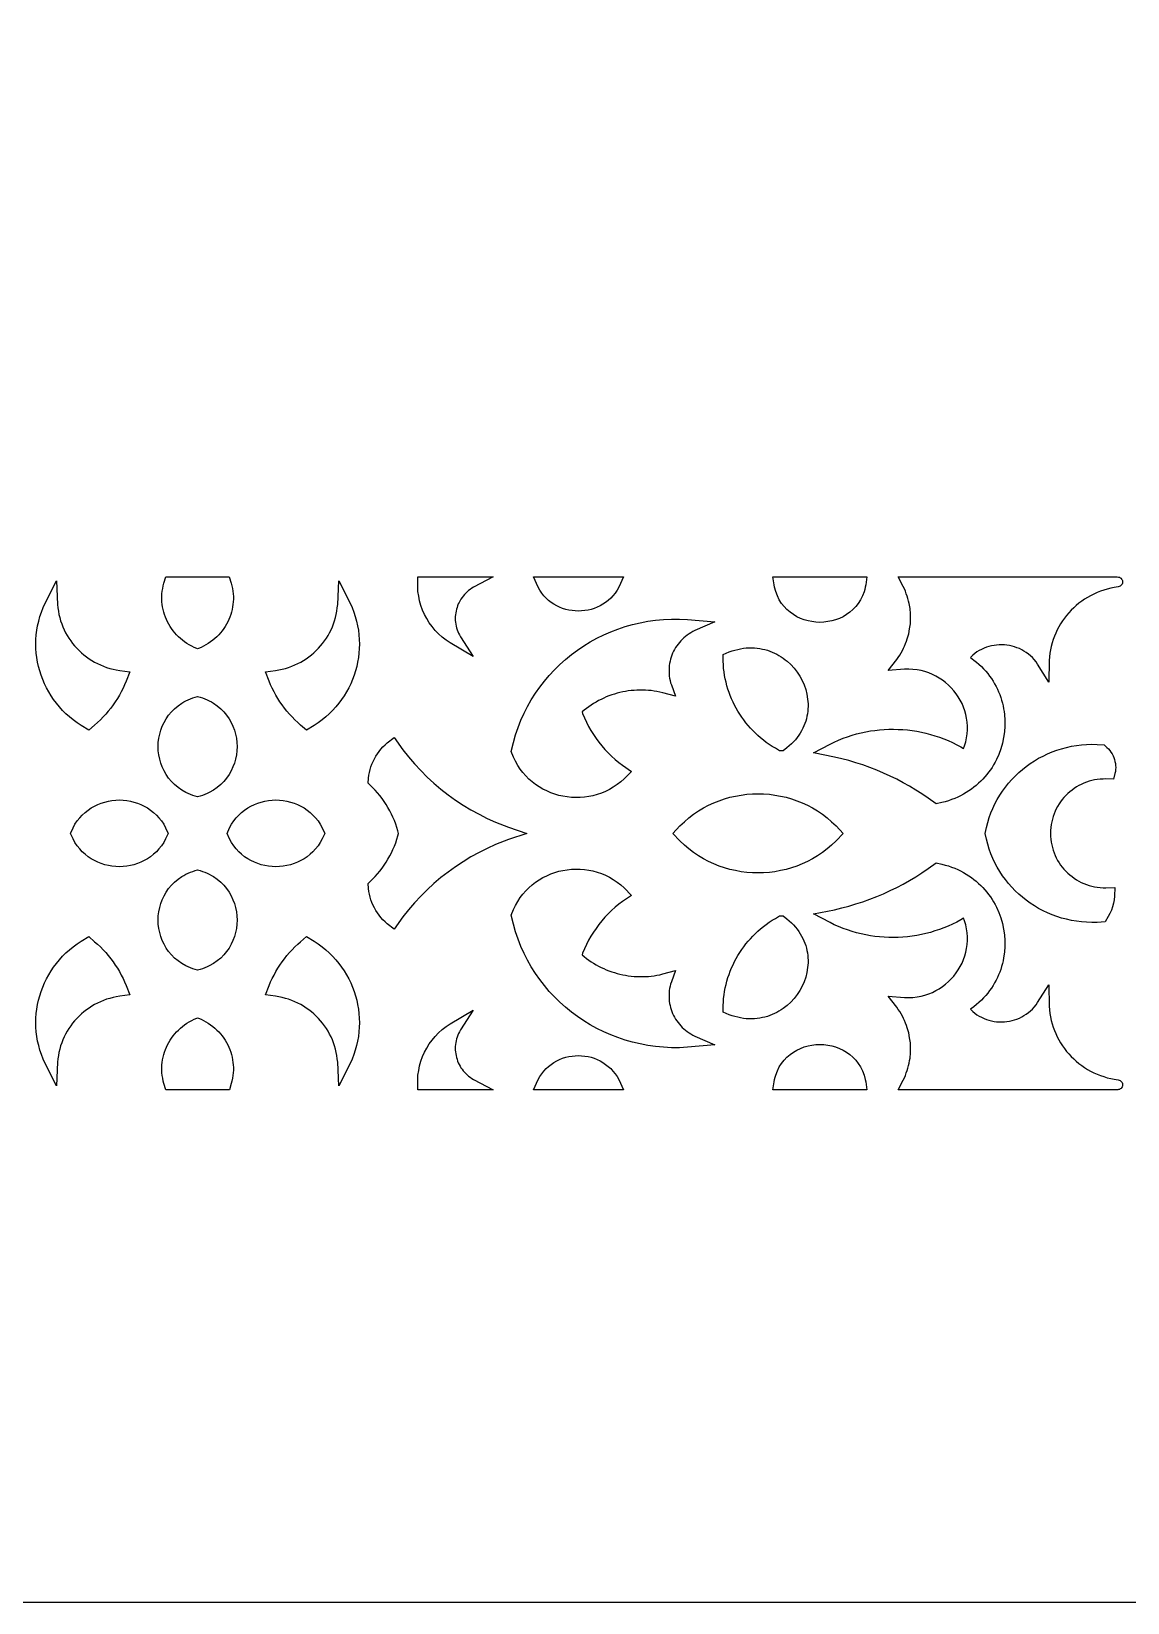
# Model space of a CAD drawing. Extents: x -355 to 355, y -278 to 278.
# Drawn here: x -19.5 to 108.8, y -277.5 to -93.7 of the extents above; entities that cross this region are included whole.
import ezdxf

# ---------------------------------------------------------------- set-up
doc = ezdxf.new("R2010")
doc.units = 0
doc.layers.add('LAYER_1', color=18, linetype='CONTINUOUS')

msp = doc.modelspace()

# ---------------------------------------------------------------- linework, layer by layer
at = {"layer": 'LAYER_1'}
msp.add_lwpolyline([(-225.66, 277.51), (355, 277.5), (355, -277.5), (-355, -277.5)], dxfattribs=at)
for points in [[(-16.39, -160.73), (-16.35, -161.12), (-16.3, -161.51), (-16.23, -161.89), (-16.14, -162.26), (-16.03, -162.63), (-15.91, -162.99), (-15.77, -163.35), (-15.62, -163.69), (-15.45, -164.03), (-15.26, -164.36), (-15.07, -164.68), (-14.85, -164.99), (-14.63, -165.29), (-14.39, -165.58), (-14.14, -165.86), (-13.87, -166.13), (-13.6, -166.38), (-13.31, -166.63), (-13.01, -166.86), (-12.7, -167.08), (-12.38, -167.28), (-12.06, -167.47), (-11.72, -167.65), (-11.37, -167.81), (-11.01, -167.96), (-10.65, -168.09), (-10.28, -168.21), (-9.9, -168.31), (-9.52, -168.39), (-9.12, -168.46), (-7.94, -168.6), (-8.36, -169.7), (-8.54, -170.12), (-8.73, -170.53), (-8.94, -170.94), (-9.16, -171.34), (-9.39, -171.73), (-9.64, -172.11), (-9.89, -172.48), (-10.17, -172.85), (-10.45, -173.2), (-10.75, -173.55), (-11.05, -173.89), (-11.37, -174.21), (-11.71, -174.53), (-12.05, -174.84), (-12.75, -175.42), (-13.63, -174.89), (-14.11, -174.58), (-14.56, -174.24), (-15, -173.88), (-15.41, -173.51), (-15.8, -173.12), (-16.17, -172.72), (-16.52, -172.29), (-16.85, -171.86), (-17.15, -171.41), (-17.43, -170.95), (-17.69, -170.48), (-17.92, -170), (-18.13, -169.51), (-18.32, -169.01), (-18.48, -168.51), (-18.62, -167.99), (-18.73, -167.47), (-18.82, -166.95), (-18.88, -166.42), (-18.92, -165.89), (-18.93, -165.36), (-18.92, -164.82), (-18.88, -164.28), (-18.81, -163.75), (-18.72, -163.21), (-18.6, -162.68), (-18.45, -162.15), (-18.28, -161.63), (-18.08, -161.1), (-17.85, -160.59), (-16.51, -157.97)], [(3.94, -158.22), (4.02, -158.54), (4.09, -158.85), (4.14, -159.16), (4.17, -159.48), (4.19, -159.79), (4.19, -160.1), (4.17, -160.41), (4.14, -160.72), (4.1, -161.02), (4.04, -161.33), (3.96, -161.62), (3.87, -161.92), (3.77, -162.2), (3.65, -162.49), (3.52, -162.76), (3.38, -163.03), (3.22, -163.3), (3.05, -163.56), (2.87, -163.8), (2.67, -164.05), (2.47, -164.28), (2.25, -164.5), (2.02, -164.71), (1.77, -164.92), (1.52, -165.11), (1.25, -165.29), (0.98, -165.46), (0.69, -165.61), (0.4, -165.75), (0.09, -165.88), (0, -165.92), (-0.09, -165.88), (-0.4, -165.75), (-0.69, -165.61), (-0.98, -165.46), (-1.25, -165.29), (-1.52, -165.11), (-1.77, -164.92), (-2.02, -164.71), (-2.25, -164.5), (-2.47, -164.28), (-2.67, -164.05), (-2.87, -163.8), (-3.05, -163.56), (-3.22, -163.3), (-3.38, -163.03), (-3.52, -162.76), (-3.65, -162.49), (-3.77, -162.2), (-3.87, -161.92), (-3.96, -161.62), (-4.04, -161.33), (-4.1, -161.02), (-4.14, -160.72), (-4.17, -160.41), (-4.19, -160.1), (-4.19, -159.79), (-4.17, -159.48), (-4.14, -159.16), (-4.09, -158.85), (-4.02, -158.54), (-3.94, -158.22), (-3.71, -157.51), (0, -157.51), (3.71, -157.51)], [(17.85, -160.59), (18.08, -161.1), (18.28, -161.63), (18.45, -162.15), (18.6, -162.68), (18.72, -163.21), (18.81, -163.75), (18.88, -164.28), (18.92, -164.82), (18.93, -165.36), (18.92, -165.89), (18.88, -166.42), (18.82, -166.95), (18.73, -167.47), (18.62, -167.99), (18.48, -168.51), (18.32, -169.01), (18.13, -169.51), (17.92, -170), (17.69, -170.48), (17.43, -170.95), (17.15, -171.41), (16.85, -171.86), (16.52, -172.29), (16.17, -172.72), (15.8, -173.12), (15.41, -173.51), (15, -173.88), (14.56, -174.24), (14.11, -174.58), (13.63, -174.89), (12.75, -175.42), (12.05, -174.84), (11.71, -174.53), (11.37, -174.21), (11.05, -173.89), (10.75, -173.55), (10.45, -173.2), (10.17, -172.85), (9.89, -172.48), (9.64, -172.11), (9.39, -171.73), (9.16, -171.34), (8.94, -170.94), (8.73, -170.53), (8.54, -170.12), (8.36, -169.7), (7.94, -168.6), (9.12, -168.46), (9.52, -168.39), (9.9, -168.31), (10.28, -168.21), (10.65, -168.09), (11.01, -167.96), (11.37, -167.81), (11.72, -167.65), (12.06, -167.47), (12.38, -167.28), (12.7, -167.08), (13.01, -166.86), (13.31, -166.63), (13.6, -166.38), (13.87, -166.13), (14.14, -165.86), (14.39, -165.58), (14.63, -165.29), (14.85, -164.99), (15.07, -164.68), (15.26, -164.36), (15.45, -164.03), (15.62, -163.69), (15.77, -163.35), (15.91, -162.99), (16.03, -162.63), (16.14, -162.26), (16.23, -161.89), (16.3, -161.51), (16.35, -161.12), (16.39, -160.73), (16.51, -157.97)], [(32.29, -158.72), (32.09, -158.84), (31.9, -158.97), (31.72, -159.11), (31.54, -159.26), (31.38, -159.41), (31.23, -159.57), (31.08, -159.74), (30.95, -159.92), (30.82, -160.1), (30.71, -160.28), (30.61, -160.48), (30.51, -160.67), (30.43, -160.88), (30.36, -161.08), (30.29, -161.29), (30.24, -161.5), (30.2, -161.72), (30.18, -161.93), (30.16, -162.15), (30.15, -162.37), (30.16, -162.59), (30.18, -162.81), (30.21, -163.03), (30.25, -163.25), (30.3, -163.46), (30.37, -163.68), (30.45, -163.89), (30.54, -164.1), (30.64, -164.3), (30.76, -164.51), (32.26, -166.82), (29.55, -165.23), (29.07, -164.91), (28.61, -164.55), (28.19, -164.17), (27.8, -163.76), (27.44, -163.32), (27.11, -162.87), (26.81, -162.39), (26.55, -161.9), (26.33, -161.39), (26.14, -160.86), (25.98, -160.32), (25.87, -159.77), (25.79, -159.21), (25.76, -158.64), (25.77, -157.51), (34.59, -157.51)], [(49.85, -157.51), (49.29, -158.69), (49.09, -159.05), (48.86, -159.39), (48.61, -159.7), (48.35, -159.99), (48.06, -160.25), (47.75, -160.49), (47.44, -160.7), (47.11, -160.89), (46.76, -161.05), (46.41, -161.19), (46.05, -161.3), (45.69, -161.39), (45.32, -161.45), (44.94, -161.49), (44.57, -161.5), (44.19, -161.49), (43.82, -161.45), (43.45, -161.39), (43.08, -161.3), (42.72, -161.19), (42.37, -161.05), (42.03, -160.89), (41.7, -160.7), (41.38, -160.49), (41.08, -160.25), (40.79, -159.99), (40.52, -159.7), (40.27, -159.39), (40.05, -159.05), (39.84, -158.69), (39.29, -157.51)], [(78.33, -157.51), (78.19, -158.44), (78.14, -158.71), (78.07, -158.98), (78, -159.24), (77.81, -159.72), (77.58, -160.18), (77.32, -160.6), (77.02, -160.98), (76.69, -161.33), (76.32, -161.64), (75.94, -161.92), (75.53, -162.16), (75.11, -162.36), (74.67, -162.52), (74.22, -162.65), (73.76, -162.74), (73.3, -162.8), (72.83, -162.82), (72.36, -162.8), (71.9, -162.74), (71.44, -162.65), (70.99, -162.52), (70.55, -162.36), (70.12, -162.16), (69.72, -161.92), (69.33, -161.64), (68.97, -161.33), (68.64, -160.98), (68.34, -160.6), (68.07, -160.18), (67.85, -159.72), (67.66, -159.23), (67.52, -158.72), (67.46, -158.44), (67.32, -157.51)], [(107.61, -157.51), (107.76, -157.52), (107.88, -157.55), (107.98, -157.61), (108.07, -157.67), (108.14, -157.75), (108.19, -157.84), (108.22, -157.94), (108.24, -158.04), (108.24, -158.15), (108.22, -158.25), (108.19, -158.35), (108.14, -158.44), (108.06, -158.52), (107.97, -158.58), (107.86, -158.63), (107.72, -158.67), (107.28, -158.74), (106.86, -158.82), (106.45, -158.93), (106.04, -159.05), (105.65, -159.18), (105.26, -159.34), (104.88, -159.51), (104.51, -159.7), (104.16, -159.9), (103.81, -160.11), (103.47, -160.35), (103.14, -160.59), (102.83, -160.85), (102.53, -161.12), (102.24, -161.4), (101.96, -161.7), (101.7, -162.01), (101.45, -162.33), (101.22, -162.66), (101, -163), (100.79, -163.35), (100.6, -163.71), (100.43, -164.08), (100.27, -164.45), (100.13, -164.84), (100.01, -165.23), (99.9, -165.63), (99.82, -166.03), (99.75, -166.44), (99.7, -166.86), (99.67, -167.28), (99.61, -169.8), (98.31, -167.7), (98.12, -167.44), (97.91, -167.18), (97.69, -166.95), (97.46, -166.73), (97.22, -166.53), (96.97, -166.35), (96.71, -166.18), (96.45, -166.03), (96.17, -165.9), (95.89, -165.79), (95.6, -165.69), (95.31, -165.61), (95.01, -165.54), (94.72, -165.49), (94.41, -165.46), (94.11, -165.45), (93.81, -165.46), (93.51, -165.48), (93.21, -165.52), (92.91, -165.58), (92.61, -165.65), (92.32, -165.74), (92.04, -165.85), (91.75, -165.98), (91.48, -166.13), (91.21, -166.29), (90.96, -166.47), (90.71, -166.67), (90.44, -166.92), (90.85, -167.23), (91.15, -167.47), (91.44, -167.73), (91.72, -167.99), (91.98, -168.26), (92.23, -168.53), (92.46, -168.81), (92.68, -169.1), (92.89, -169.4), (93.09, -169.7), (93.27, -170), (93.44, -170.32), (93.6, -170.63), (93.74, -170.95), (93.87, -171.27), (93.99, -171.6), (94.09, -171.93), (94.19, -172.26), (94.27, -172.59), (94.33, -172.93), (94.39, -173.27), (94.43, -173.61), (94.48, -174.28), (94.48, -174.96), (94.43, -175.64), (94.33, -176.31), (94.19, -176.97), (94, -177.63), (93.76, -178.27), (93.48, -178.88), (93.32, -179.19), (93.15, -179.49), (92.97, -179.79), (92.78, -180.07), (92.57, -180.35), (92.36, -180.63), (92.13, -180.9), (91.9, -181.16), (91.65, -181.41), (91.39, -181.65), (91.12, -181.89), (90.85, -182.12), (90.56, -182.33), (90.26, -182.54), (89.94, -182.74), (89.62, -182.93), (89.29, -183.1), (88.95, -183.27), (88.6, -183.42), (88.24, -183.56), (87.87, -183.69), (87.49, -183.81), (87.1, -183.91), (86.42, -184.06), (85.48, -183.38), (84.77, -182.9), (84.05, -182.44), (83.31, -182), (82.57, -181.58), (81.81, -181.18), (81.04, -180.8), (80.26, -180.45), (79.47, -180.11), (78.67, -179.8), (77.86, -179.51), (77.04, -179.24), (76.22, -179), (75.39, -178.78), (74.55, -178.58), (72.09, -178.07), (74.01, -177.06), (74.51, -176.82), (75.02, -176.6), (75.54, -176.39), (76.06, -176.2), (76.59, -176.03), (77.12, -175.88), (77.65, -175.75), (78.19, -175.63), (78.73, -175.53), (79.27, -175.46), (79.81, -175.4), (80.36, -175.35), (80.9, -175.33), (81.45, -175.32), (82, -175.34), (82.54, -175.37), (83.08, -175.41), (83.63, -175.48), (84.17, -175.57), (84.7, -175.67), (85.24, -175.79), (85.77, -175.93), (86.29, -176.08), (86.81, -176.26), (87.33, -176.45), (87.84, -176.66), (88.35, -176.89), (88.84, -177.14), (89.33, -177.4), (89.64, -177.58), (89.75, -177.28), (89.89, -176.81), (89.99, -176.34), (90.06, -175.88), (90.09, -175.41), (90.09, -174.95), (90.06, -174.49), (90, -174.04), (89.9, -173.6), (89.78, -173.17), (89.63, -172.74), (89.46, -172.33), (89.25, -171.93), (89.02, -171.54), (88.77, -171.17), (88.49, -170.82), (88.19, -170.48), (87.87, -170.16), (87.53, -169.86), (87.18, -169.59), (86.8, -169.34), (86.4, -169.11), (85.99, -168.91), (85.57, -168.73), (85.12, -168.58), (84.67, -168.46), (84.2, -168.37), (83.72, -168.32), (83.23, -168.29), (82.73, -168.3), (80.83, -168.46), (81.82, -167.17), (82, -166.92), (82.17, -166.66), (82.33, -166.4), (82.48, -166.13), (82.61, -165.86), (82.74, -165.59), (82.86, -165.31), (82.96, -165.03), (83.05, -164.75), (83.22, -164.18), (83.33, -163.59), (83.41, -163), (83.44, -162.41), (83.42, -161.82), (83.37, -161.22), (83.27, -160.63), (83.2, -160.34), (83.12, -160.05), (83.04, -159.76), (82.94, -159.48), (82.83, -159.19), (82.71, -158.91), (82.57, -158.63), (81.99, -157.51)], [(57.32, -162.48), (60.54, -162.78), (58.19, -163.79), (57.96, -163.91), (57.73, -164.03), (57.51, -164.17), (57.3, -164.31), (57.1, -164.47), (56.9, -164.63), (56.72, -164.81), (56.54, -164.99), (56.38, -165.17), (56.22, -165.37), (56.08, -165.57), (55.94, -165.78), (55.81, -165.99), (55.7, -166.21), (55.59, -166.43), (55.5, -166.66), (55.42, -166.9), (55.35, -167.13), (55.29, -167.38), (55.24, -167.62), (55.2, -167.87), (55.18, -168.11), (55.17, -168.36), (55.17, -168.61), (55.18, -168.87), (55.2, -169.12), (55.24, -169.37), (55.29, -169.62), (55.36, -169.88), (55.44, -170.13), (55.92, -171.44), (54.43, -171.05), (54.1, -170.98), (53.76, -170.91), (53.43, -170.86), (53.09, -170.81), (52.75, -170.78), (52.41, -170.76), (52.08, -170.75), (51.74, -170.75), (51.41, -170.76), (51.07, -170.78), (50.74, -170.81), (50.4, -170.85), (50.07, -170.9), (49.75, -170.96), (49.42, -171.04), (49.1, -171.12), (48.78, -171.21), (48.46, -171.32), (48.14, -171.43), (47.83, -171.55), (47.53, -171.68), (47.22, -171.83), (46.92, -171.98), (46.63, -172.14), (46.34, -172.31), (46.06, -172.5), (45.78, -172.69), (45.5, -172.89), (45.24, -173.1), (45, -173.3), (45.06, -173.48), (45.27, -173.99), (45.5, -174.5), (45.75, -174.99), (46.03, -175.47), (46.32, -175.94), (46.63, -176.4), (46.95, -176.84), (47.3, -177.27), (47.67, -177.69), (48.05, -178.09), (48.45, -178.48), (48.86, -178.85), (49.29, -179.2), (49.74, -179.54), (50.77, -180.26), (49.92, -181.12), (49.51, -181.48), (49.09, -181.81), (48.65, -182.11), (48.19, -182.37), (47.72, -182.6), (47.25, -182.8), (46.76, -182.97), (46.27, -183.1), (45.77, -183.21), (45.27, -183.28), (44.76, -183.32), (44.26, -183.33), (43.76, -183.3), (43.26, -183.25), (42.76, -183.17), (42.27, -183.06), (41.79, -182.92), (41.32, -182.75), (40.86, -182.55), (40.41, -182.33), (39.97, -182.07), (39.56, -181.79), (39.15, -181.48), (38.77, -181.15), (38.41, -180.79), (38.07, -180.4), (37.76, -179.99), (37.47, -179.55), (37.2, -179.08), (36.97, -178.6), (36.71, -177.94), (36.96, -176.88), (37.21, -176), (37.5, -175.13), (37.83, -174.28), (38.2, -173.46), (38.61, -172.66), (39.05, -171.88), (39.53, -171.12), (40.04, -170.4), (40.58, -169.69), (41.16, -169.02), (41.76, -168.37), (42.39, -167.75), (43.06, -167.16), (43.74, -166.6), (44.45, -166.07), (45.19, -165.58), (45.95, -165.11), (46.73, -164.68), (47.53, -164.29), (48.35, -163.93), (49.18, -163.61), (50.04, -163.32), (50.91, -163.07), (51.79, -162.86), (52.69, -162.69), (53.59, -162.57), (54.51, -162.48), (55.44, -162.44), (56.38, -162.43)], [(65.16, -165.81), (65.48, -165.84), (65.79, -165.88), (66.09, -165.94), (66.39, -166.01), (66.68, -166.09), (66.96, -166.19), (67.24, -166.3), (67.51, -166.42), (67.78, -166.55), (68.03, -166.7), (68.28, -166.85), (68.52, -167.02), (68.76, -167.19), (68.99, -167.38), (69.41, -167.77), (69.8, -168.19), (70.15, -168.64), (70.46, -169.12), (70.74, -169.63), (70.97, -170.15), (71.16, -170.68), (71.3, -171.24), (71.39, -171.8), (71.44, -172.36), (71.44, -172.66), (71.43, -172.94), (71.4, -173.23), (71.37, -173.52), (71.31, -173.81), (71.25, -174.09), (71.17, -174.38), (71.07, -174.66), (70.96, -174.94), (70.83, -175.22), (70.69, -175.5), (70.53, -175.77), (70.36, -176.03), (70.17, -176.29), (69.96, -176.55), (69.74, -176.8), (69.5, -177.04), (69.24, -177.28), (68.97, -177.5), (68.51, -177.85), (68.11, -177.85), (67.61, -177.56), (67.24, -177.33), (66.89, -177.1), (66.55, -176.86), (66.21, -176.6), (65.89, -176.34), (65.58, -176.07), (65.27, -175.78), (64.98, -175.49), (64.7, -175.19), (64.43, -174.88), (64.16, -174.56), (63.91, -174.24), (63.68, -173.91), (63.45, -173.57), (63.23, -173.22), (63.03, -172.87), (62.84, -172.51), (62.66, -172.14), (62.49, -171.77), (62.34, -171.39), (62.19, -171.01), (62.06, -170.62), (61.95, -170.23), (61.84, -169.83), (61.75, -169.43), (61.67, -169.03), (61.61, -168.62), (61.56, -168.21), (61.53, -167.8), (61.5, -167.38), (61.49, -166.58), (62.2, -166.29), (62.54, -166.17), (62.87, -166.07), (63.21, -165.98), (63.54, -165.91), (63.87, -165.86), (64.2, -165.82), (64.53, -165.81), (64.85, -165.8)], [(0.29, -171.57), (0.57, -171.66), (0.85, -171.76), (1.11, -171.88), (1.37, -172), (1.61, -172.13), (1.85, -172.27), (2.29, -172.58), (2.7, -172.92), (3.06, -173.29), (3.39, -173.68), (3.68, -174.09), (3.93, -174.52), (4.14, -174.97), (4.31, -175.44), (4.44, -175.91), (4.54, -176.39), (4.6, -176.87), (4.61, -177.36), (4.6, -177.85), (4.54, -178.33), (4.44, -178.81), (4.31, -179.28), (4.14, -179.74), (3.93, -180.19), (3.68, -180.63), (3.39, -181.04), (3.06, -181.43), (2.7, -181.8), (2.29, -182.14), (1.85, -182.45), (1.37, -182.72), (1.11, -182.84), (0.85, -182.96), (0.57, -183.06), (0.29, -183.15), (0, -183.23), (-0.29, -183.15), (-0.57, -183.06), (-0.85, -182.96), (-1.11, -182.84), (-1.37, -182.72), (-1.85, -182.45), (-2.29, -182.14), (-2.7, -181.8), (-3.06, -181.43), (-3.39, -181.04), (-3.68, -180.63), (-3.93, -180.19), (-4.14, -179.74), (-4.31, -179.28), (-4.44, -178.81), (-4.54, -178.33), (-4.6, -177.85), (-4.61, -177.36), (-4.6, -176.87), (-4.54, -176.39), (-4.44, -175.91), (-4.31, -175.44), (-4.14, -174.97), (-3.93, -174.52), (-3.68, -174.09), (-3.39, -173.68), (-3.06, -173.29), (-2.7, -172.92), (-2.29, -172.58), (-1.85, -172.27), (-1.61, -172.13), (-1.37, -172), (-1.11, -171.88), (-0.85, -171.76), (-0.57, -171.66), (-0.29, -171.57), (0, -171.49)], [(24.02, -177.72), (24.68, -178.57), (25.38, -179.38), (26.11, -180.16), (26.87, -180.92), (27.65, -181.64), (28.47, -182.33), (29.31, -182.99), (30.18, -183.61), (31.08, -184.2), (31.99, -184.75), (32.94, -185.27), (33.9, -185.75), (34.88, -186.19), (35.89, -186.59), (36.4, -186.78), (38.51, -187.51), (36.4, -188.24), (35.89, -188.42), (34.88, -188.83), (33.9, -189.27), (32.94, -189.75), (31.99, -190.27), (31.08, -190.82), (30.18, -191.41), (29.31, -192.03), (28.47, -192.69), (27.65, -193.38), (26.87, -194.1), (26.11, -194.85), (25.38, -195.64), (24.68, -196.45), (24.02, -197.29), (23, -198.71), (22.2, -198.09), (21.94, -197.86), (21.69, -197.61), (21.46, -197.36), (21.24, -197.09), (21.04, -196.81), (20.86, -196.53), (20.69, -196.23), (20.54, -195.93), (20.4, -195.61), (20.29, -195.29), (20.19, -194.97), (20.11, -194.64), (20.05, -194.3), (20.01, -193.96), (19.97, -193.38), (20.47, -192.88), (20.77, -192.57), (21.05, -192.25), (21.32, -191.92), (21.58, -191.58), (21.82, -191.24), (22.06, -190.88), (22.28, -190.52), (22.49, -190.15), (22.68, -189.77), (22.86, -189.39), (23.03, -189), (23.18, -188.6), (23.32, -188.2), (23.44, -187.79), (23.52, -187.51), (23.44, -187.23), (23.32, -186.82), (23.18, -186.42), (23.03, -186.02), (22.86, -185.63), (22.68, -185.25), (22.49, -184.87), (22.28, -184.5), (22.06, -184.13), (21.82, -183.78), (21.58, -183.43), (21.32, -183.09), (21.05, -182.76), (20.77, -182.44), (20.47, -182.13), (19.97, -181.64), (20.01, -181.06), (20.05, -180.71), (20.11, -180.38), (20.19, -180.05), (20.29, -179.72), (20.4, -179.4), (20.54, -179.09), (20.69, -178.78), (20.86, -178.49), (21.04, -178.2), (21.24, -177.92), (21.46, -177.66), (21.69, -177.4), (21.94, -177.16), (22.2, -176.93), (23, -176.31)], [(105.27, -177.1), (106.09, -177.15), (106.42, -177.45), (106.6, -177.62), (106.75, -177.81), (106.89, -178), (107.02, -178.21), (107.13, -178.42), (107.22, -178.64), (107.3, -178.86), (107.36, -179.09), (107.4, -179.32), (107.43, -179.55), (107.44, -179.79), (107.43, -180.03), (107.4, -180.26), (107.36, -180.5), (107.18, -181.18), (106.3, -181.14), (105.96, -181.15), (105.62, -181.17), (105.29, -181.21), (104.96, -181.26), (104.64, -181.34), (104.33, -181.42), (104.02, -181.53), (103.72, -181.64), (103.42, -181.78), (103.13, -181.92), (102.86, -182.08), (102.59, -182.26), (102.33, -182.44), (102.08, -182.64), (101.84, -182.85), (101.61, -183.08), (101.39, -183.31), (101.19, -183.55), (100.99, -183.81), (100.81, -184.07), (100.65, -184.35), (100.49, -184.63), (100.35, -184.92), (100.23, -185.22), (100.12, -185.53), (100.03, -185.84), (99.95, -186.16), (99.9, -186.49), (99.85, -186.82), (99.83, -187.16), (99.82, -187.51), (99.83, -187.86), (99.85, -188.2), (99.9, -188.53), (99.95, -188.85), (100.03, -189.17), (100.12, -189.49), (100.23, -189.8), (100.35, -190.09), (100.49, -190.38), (100.65, -190.67), (100.81, -190.94), (100.99, -191.21), (101.19, -191.46), (101.39, -191.7), (101.61, -191.94), (101.84, -192.16), (102.08, -192.37), (102.33, -192.57), (102.59, -192.76), (102.86, -192.93), (103.13, -193.09), (103.42, -193.24), (103.72, -193.37), (104.02, -193.49), (104.33, -193.59), (104.64, -193.68), (104.96, -193.75), (105.29, -193.81), (105.62, -193.85), (105.96, -193.87), (106.3, -193.87), (107.34, -193.83), (107.3, -194.86), (107.26, -195.28), (107.18, -195.69), (107.07, -196.09), (106.94, -196.49), (106.77, -196.87), (106.58, -197.24), (106.2, -197.86), (105.27, -197.92), (104.65, -197.93), (104.04, -197.91), (103.44, -197.86), (102.85, -197.79), (102.26, -197.69), (101.68, -197.56), (101.11, -197.41), (100.55, -197.23), (100, -197.03), (99.46, -196.81), (98.94, -196.56), (98.42, -196.29), (97.93, -195.99), (97.44, -195.68), (96.97, -195.34), (96.52, -194.99), (96.09, -194.61), (95.67, -194.22), (95.27, -193.8), (94.89, -193.37), (94.53, -192.92), (94.19, -192.46), (93.87, -191.98), (93.58, -191.48), (93.31, -190.96), (93.06, -190.44), (92.83, -189.9), (92.63, -189.34), (92.46, -188.77), (92.31, -188.19), (92.17, -187.51), (92.31, -186.82), (92.46, -186.24), (92.63, -185.67), (92.83, -185.12), (93.06, -184.58), (93.31, -184.05), (93.58, -183.54), (93.87, -183.04), (94.19, -182.56), (94.53, -182.09), (94.89, -181.64), (95.27, -181.21), (95.67, -180.8), (96.09, -180.4), (96.52, -180.03), (96.97, -179.67), (97.44, -179.33), (97.93, -179.02), (98.42, -178.73), (98.94, -178.46), (99.46, -178.21), (100, -177.98), (100.55, -177.78), (101.11, -177.6), (101.68, -177.45), (102.26, -177.32), (102.85, -177.22), (103.44, -177.15), (104.04, -177.11), (104.65, -177.09)], [(-8.73, -183.62), (-8.3, -183.66), (-7.87, -183.73), (-7.45, -183.84), (-7.04, -183.97), (-6.64, -184.13), (-6.24, -184.31), (-5.86, -184.53), (-5.5, -184.78), (-5.15, -185.05), (-4.82, -185.36), (-4.52, -185.69), (-4.23, -186.05), (-3.97, -186.44), (-3.74, -186.85), (-3.44, -187.51), (-3.74, -188.16), (-3.97, -188.58), (-4.23, -188.96), (-4.52, -189.32), (-4.82, -189.66), (-5.15, -189.96), (-5.5, -190.24), (-5.86, -190.48), (-6.24, -190.7), (-6.64, -190.89), (-7.04, -191.05), (-7.45, -191.18), (-7.87, -191.28), (-8.3, -191.35), (-8.73, -191.4), (-9.16, -191.41), (-9.59, -191.4), (-10.02, -191.35), (-10.44, -191.28), (-10.86, -191.18), (-11.28, -191.05), (-11.68, -190.89), (-12.07, -190.7), (-12.45, -190.48), (-12.82, -190.24), (-13.17, -189.96), (-13.5, -189.66), (-13.8, -189.32), (-14.09, -188.96), (-14.35, -188.58), (-14.58, -188.16), (-14.88, -187.51), (-14.58, -186.85), (-14.35, -186.44), (-14.09, -186.05), (-13.8, -185.69), (-13.5, -185.36), (-13.17, -185.05), (-12.82, -184.78), (-12.45, -184.53), (-12.07, -184.31), (-11.68, -184.13), (-11.28, -183.97), (-10.86, -183.84), (-10.44, -183.73), (-10.02, -183.66), (-9.59, -183.62), (-9.16, -183.6)], [(9.59, -183.62), (10.02, -183.66), (10.44, -183.73), (10.86, -183.84), (11.28, -183.97), (11.68, -184.13), (12.07, -184.31), (12.45, -184.53), (12.82, -184.78), (13.17, -185.05), (13.5, -185.36), (13.8, -185.69), (14.09, -186.05), (14.35, -186.44), (14.58, -186.85), (14.88, -187.51), (14.58, -188.16), (14.35, -188.58), (14.09, -188.96), (13.8, -189.32), (13.5, -189.66), (13.17, -189.96), (12.82, -190.24), (12.45, -190.48), (12.07, -190.7), (11.68, -190.89), (11.28, -191.05), (10.86, -191.18), (10.44, -191.28), (10.02, -191.35), (9.59, -191.4), (9.16, -191.41), (8.73, -191.4), (8.3, -191.35), (7.87, -191.28), (7.45, -191.18), (7.04, -191.05), (6.64, -190.89), (6.24, -190.7), (5.86, -190.48), (5.5, -190.24), (5.15, -189.96), (4.82, -189.66), (4.52, -189.32), (4.23, -188.96), (3.97, -188.58), (3.74, -188.16), (3.44, -187.51), (3.74, -186.85), (3.97, -186.44), (4.23, -186.05), (4.52, -185.69), (4.82, -185.36), (5.15, -185.05), (5.5, -184.78), (5.86, -184.53), (6.24, -184.31), (6.64, -184.13), (7.04, -183.97), (7.45, -183.84), (7.87, -183.73), (8.3, -183.66), (8.73, -183.62), (9.16, -183.6)], [(66.24, -182.89), (66.91, -182.94), (67.56, -183.02), (68.22, -183.14), (68.87, -183.29), (69.51, -183.47), (70.14, -183.69), (70.76, -183.94), (71.37, -184.22), (71.97, -184.54), (72.55, -184.89), (73.12, -185.27), (73.67, -185.69), (74.2, -186.14), (74.71, -186.62), (75.55, -187.51), (74.71, -188.4), (74.2, -188.88), (73.67, -189.33), (73.12, -189.74), (72.55, -190.13), (71.97, -190.48), (71.37, -190.79), (70.76, -191.08), (70.14, -191.33), (69.51, -191.54), (68.87, -191.72), (68.22, -191.87), (67.56, -191.99), (66.91, -192.07), (66.24, -192.12), (65.58, -192.14), (64.92, -192.12), (64.26, -192.07), (63.6, -191.99), (62.94, -191.87), (62.3, -191.72), (61.66, -191.54), (61.02, -191.33), (60.4, -191.08), (59.79, -190.79), (59.19, -190.48), (58.61, -190.13), (58.04, -189.74), (57.49, -189.33), (56.96, -188.88), (56.45, -188.4), (55.61, -187.51), (56.45, -186.62), (56.96, -186.14), (57.49, -185.69), (58.04, -185.27), (58.61, -184.89), (59.19, -184.54), (59.79, -184.22), (60.4, -183.94), (61.02, -183.69), (61.66, -183.47), (62.3, -183.29), (62.94, -183.14), (63.6, -183.02), (64.26, -182.94), (64.92, -182.89), (65.58, -182.87)], [(87.1, -191.1), (87.49, -191.21), (87.87, -191.32), (88.24, -191.45), (88.6, -191.59), (88.95, -191.75), (89.29, -191.91), (89.62, -192.09), (89.94, -192.27), (90.26, -192.47), (90.56, -192.68), (90.85, -192.9), (91.12, -193.12), (91.39, -193.36), (91.65, -193.6), (91.9, -193.86), (92.13, -194.12), (92.36, -194.39), (92.57, -194.66), (92.78, -194.94), (92.97, -195.23), (93.15, -195.52), (93.32, -195.82), (93.48, -196.13), (93.76, -196.75), (94, -197.39), (94.19, -198.04), (94.33, -198.7), (94.43, -199.38), (94.48, -200.05), (94.48, -200.73), (94.43, -201.41), (94.33, -202.08), (94.27, -202.42), (94.19, -202.75), (94.09, -203.09), (93.99, -203.42), (93.87, -203.74), (93.74, -204.06), (93.6, -204.38), (93.44, -204.7), (93.27, -205.01), (93.09, -205.32), (92.89, -205.62), (92.68, -205.91), (92.46, -206.2), (92.23, -206.48), (91.98, -206.76), (91.72, -207.03), (91.44, -207.29), (91.15, -207.54), (90.85, -207.79), (90.44, -208.09), (90.71, -208.34), (90.96, -208.54), (91.21, -208.72), (91.48, -208.89), (91.75, -209.03), (92.04, -209.16), (92.32, -209.27), (92.61, -209.37), (92.91, -209.44), (93.21, -209.5), (93.51, -209.54), (93.81, -209.56), (94.11, -209.56), (94.41, -209.55), (94.72, -209.52), (95.01, -209.47), (95.31, -209.41), (95.6, -209.33), (95.89, -209.23), (96.17, -209.11), (96.45, -208.98), (96.71, -208.83), (96.97, -208.67), (97.22, -208.48), (97.46, -208.28), (97.69, -208.06), (97.91, -207.83), (98.12, -207.58), (98.31, -207.31), (99.61, -205.22), (99.67, -207.73), (99.7, -208.15), (99.75, -208.57), (99.82, -208.98), (99.9, -209.39), (100.01, -209.79), (100.13, -210.18), (100.27, -210.56), (100.43, -210.94), (100.6, -211.31), (100.79, -211.67), (101, -212.02), (101.22, -212.36), (101.45, -212.69), (101.7, -213.01), (101.96, -213.31), (102.24, -213.61), (102.53, -213.89), (102.83, -214.17), (103.14, -214.42), (103.47, -214.67), (103.81, -214.9), (104.16, -215.12), (104.51, -215.32), (104.88, -215.51), (105.26, -215.68), (105.65, -215.83), (106.04, -215.97), (106.45, -216.09), (106.86, -216.19), (107.28, -216.28), (107.72, -216.34), (107.86, -216.38), (107.97, -216.43), (108.06, -216.5), (108.14, -216.58), (108.19, -216.66), (108.22, -216.76), (108.24, -216.87), (108.24, -216.97), (108.22, -217.07), (108.19, -217.17), (108.14, -217.26), (108.07, -217.34), (107.98, -217.41), (107.88, -217.46), (107.76, -217.49), (107.7, -217.5), (81.99, -217.5), (82.57, -216.38), (82.71, -216.1), (82.83, -215.82), (82.94, -215.54), (83.04, -215.25), (83.12, -214.96), (83.2, -214.67), (83.27, -214.38), (83.32, -214.09), (83.37, -213.8), (83.42, -213.2), (83.44, -212.6), (83.41, -212.01), (83.33, -211.42), (83.22, -210.84), (83.05, -210.26), (82.96, -209.98), (82.86, -209.7), (82.74, -209.42), (82.61, -209.15), (82.48, -208.88), (82.33, -208.62), (82.17, -208.36), (82, -208.1), (81.82, -207.85), (80.83, -206.55), (82.73, -206.72), (83.23, -206.73), (83.72, -206.7), (84.2, -206.64), (84.67, -206.55), (85.12, -206.43), (85.57, -206.29), (85.99, -206.11), (86.4, -205.91), (86.8, -205.68), (87.18, -205.43), (87.53, -205.15), (87.87, -204.85), (88.19, -204.54), (88.49, -204.2), (88.77, -203.84), (89.02, -203.47), (89.25, -203.09), (89.46, -202.69), (89.63, -202.27), (89.78, -201.85), (89.9, -201.41), (90, -200.97), (90.06, -200.52), (90.09, -200.06), (90.09, -199.6), (90.06, -199.14), (89.99, -198.67), (89.89, -198.2), (89.75, -197.74), (89.64, -197.44), (89.33, -197.62), (88.84, -197.88), (88.35, -198.12), (87.84, -198.35), (87.33, -198.56), (86.81, -198.76), (86.29, -198.93), (85.77, -199.09), (85.24, -199.23), (84.7, -199.35), (84.17, -199.45), (83.63, -199.53), (83.08, -199.6), (82.54, -199.65), (82, -199.68), (81.45, -199.69), (80.9, -199.69), (80.36, -199.66), (79.81, -199.62), (79.27, -199.56), (78.73, -199.48), (78.19, -199.38), (77.65, -199.27), (77.12, -199.13), (76.59, -198.98), (76.06, -198.81), (75.54, -198.62), (75.02, -198.42), (74.51, -198.19), (74.01, -197.95), (72.09, -196.94), (74.55, -196.44), (75.39, -196.24), (76.22, -196.02), (77.04, -195.77), (77.86, -195.5), (78.67, -195.21), (79.47, -194.9), (80.26, -194.57), (81.04, -194.21), (81.81, -193.84), (82.57, -193.44), (83.31, -193.02), (84.05, -192.58), (84.77, -192.11), (85.48, -191.63), (86.42, -190.95)], [(0.29, -191.86), (0.57, -191.96), (0.85, -192.06), (1.11, -192.17), (1.37, -192.29), (1.61, -192.43), (1.85, -192.57), (2.29, -192.88), (2.7, -193.21), (3.06, -193.58), (3.39, -193.97), (3.68, -194.39), (3.93, -194.82), (4.14, -195.27), (4.31, -195.73), (4.44, -196.2), (4.54, -196.68), (4.6, -197.17), (4.61, -197.66), (4.6, -198.14), (4.54, -198.63), (4.44, -199.11), (4.31, -199.58), (4.14, -200.04), (3.93, -200.49), (3.68, -200.92), (3.39, -201.34), (3.06, -201.73), (2.7, -202.1), (2.29, -202.44), (1.85, -202.74), (1.37, -203.01), (1.11, -203.14), (0.85, -203.25), (0.57, -203.36), (0.29, -203.45), (0, -203.53), (-0.29, -203.45), (-0.57, -203.36), (-0.85, -203.25), (-1.11, -203.14), (-1.37, -203.01), (-1.85, -202.74), (-2.29, -202.44), (-2.7, -202.1), (-3.06, -201.73), (-3.39, -201.34), (-3.68, -200.92), (-3.93, -200.49), (-4.14, -200.04), (-4.31, -199.58), (-4.44, -199.11), (-4.54, -198.63), (-4.6, -198.14), (-4.61, -197.66), (-4.6, -197.17), (-4.54, -196.68), (-4.44, -196.2), (-4.31, -195.73), (-4.14, -195.27), (-3.93, -194.82), (-3.68, -194.39), (-3.39, -193.97), (-3.06, -193.58), (-2.7, -193.21), (-2.29, -192.88), (-1.85, -192.57), (-1.61, -192.43), (-1.37, -192.29), (-1.11, -192.17), (-0.85, -192.06), (-0.57, -191.96), (-0.29, -191.86), (0, -191.78)], [(44.76, -191.7), (45.27, -191.74), (45.77, -191.81), (46.27, -191.91), (46.76, -192.05), (47.25, -192.21), (47.72, -192.41), (48.19, -192.64), (48.65, -192.91), (49.09, -193.2), (49.51, -193.53), (49.92, -193.9), (50.77, -194.76), (49.74, -195.47), (49.29, -195.81), (48.86, -196.16), (48.45, -196.54), (48.05, -196.92), (47.67, -197.32), (47.3, -197.74), (46.95, -198.17), (46.63, -198.62), (46.32, -199.07), (46.03, -199.54), (45.75, -200.02), (45.5, -200.52), (45.27, -201.02), (45.06, -201.54), (45, -201.72), (45.24, -201.92), (45.5, -202.13), (45.78, -202.33), (46.06, -202.52), (46.34, -202.7), (46.63, -202.87), (46.92, -203.04), (47.22, -203.19), (47.53, -203.33), (47.83, -203.46), (48.14, -203.59), (48.46, -203.7), (48.78, -203.8), (49.1, -203.9), (49.42, -203.98), (49.75, -204.05), (50.07, -204.11), (50.4, -204.17), (50.74, -204.21), (51.07, -204.24), (51.41, -204.26), (51.74, -204.27), (52.08, -204.27), (52.41, -204.26), (52.75, -204.24), (53.09, -204.2), (53.43, -204.16), (53.76, -204.1), (54.1, -204.04), (54.43, -203.96), (55.92, -203.57), (55.44, -204.89), (55.36, -205.14), (55.29, -205.39), (55.24, -205.64), (55.2, -205.9), (55.18, -206.15), (55.17, -206.4), (55.17, -206.65), (55.18, -206.9), (55.2, -207.15), (55.24, -207.4), (55.29, -207.64), (55.35, -207.88), (55.42, -208.12), (55.5, -208.35), (55.59, -208.58), (55.7, -208.8), (55.81, -209.02), (55.94, -209.24), (56.08, -209.45), (56.22, -209.65), (56.38, -209.84), (56.54, -210.03), (56.72, -210.21), (56.9, -210.38), (57.1, -210.55), (57.3, -210.7), (57.51, -210.85), (57.73, -210.98), (57.96, -211.11), (58.19, -211.23), (60.54, -212.24), (57.32, -212.54), (56.38, -212.58), (55.44, -212.58), (54.51, -212.54), (53.59, -212.45), (52.69, -212.32), (51.79, -212.15), (50.91, -211.94), (50.04, -211.7), (49.18, -211.41), (48.35, -211.09), (47.53, -210.73), (46.73, -210.33), (45.95, -209.9), (45.19, -209.44), (44.45, -208.94), (43.74, -208.41), (43.06, -207.85), (42.39, -207.26), (41.76, -206.65), (41.16, -206), (40.58, -205.32), (40.04, -204.62), (39.53, -203.89), (39.05, -203.14), (38.61, -202.36), (38.2, -201.56), (37.83, -200.73), (37.5, -199.89), (37.21, -199.02), (36.96, -198.13), (36.71, -197.07), (36.97, -196.42), (37.2, -195.93), (37.47, -195.47), (37.76, -195.03), (38.07, -194.62), (38.41, -194.23), (38.77, -193.87), (39.15, -193.53), (39.56, -193.22), (39.97, -192.94), (40.41, -192.69), (40.86, -192.46), (41.32, -192.26), (41.79, -192.09), (42.27, -191.95), (42.76, -191.84), (43.26, -191.76), (43.76, -191.71), (44.26, -191.69)], [(68.97, -197.51), (69.24, -197.74), (69.49, -197.98), (69.73, -198.22), (69.96, -198.47), (70.16, -198.72), (70.35, -198.98), (70.53, -199.25), (70.69, -199.52), (70.83, -199.79), (70.96, -200.07), (71.07, -200.35), (71.17, -200.64), (71.25, -200.92), (71.31, -201.21), (71.37, -201.49), (71.4, -201.78), (71.43, -202.07), (71.44, -202.36), (71.44, -202.65), (71.42, -202.93), (71.39, -203.22), (71.3, -203.78), (71.16, -204.33), (70.97, -204.87), (70.74, -205.39), (70.46, -205.89), (70.15, -206.37), (69.8, -206.82), (69.41, -207.25), (68.98, -207.64), (68.53, -207.99), (68.28, -208.16), (68.03, -208.32), (67.78, -208.46), (67.51, -208.59), (67.24, -208.71), (66.96, -208.82), (66.68, -208.92), (66.39, -209), (66.09, -209.07), (65.79, -209.13), (65.48, -209.17), (65.16, -209.2), (64.85, -209.21), (64.53, -209.21), (64.2, -209.19), (63.87, -209.16), (63.54, -209.1), (63.21, -209.03), (62.87, -208.95), (62.54, -208.84), (62.2, -208.72), (61.49, -208.43), (61.5, -207.64), (61.53, -207.22), (61.56, -206.81), (61.61, -206.39), (61.67, -205.99), (61.75, -205.58), (61.84, -205.18), (61.95, -204.79), (62.06, -204.39), (62.19, -204.01), (62.34, -203.62), (62.49, -203.25), (62.66, -202.88), (62.84, -202.51), (63.03, -202.15), (63.23, -201.8), (63.45, -201.45), (63.68, -201.11), (63.91, -200.78), (64.16, -200.45), (64.43, -200.13), (64.7, -199.83), (64.98, -199.52), (65.27, -199.23), (65.58, -198.95), (65.89, -198.68), (66.21, -198.41), (66.55, -198.16), (66.89, -197.91), (67.24, -197.68), (67.61, -197.46), (68.11, -197.17), (68.51, -197.16)], [(-12.05, -200.18), (-11.71, -200.48), (-11.37, -200.8), (-11.05, -201.13), (-10.75, -201.46), (-10.45, -201.81), (-10.17, -202.17), (-9.89, -202.53), (-9.64, -202.91), (-9.39, -203.29), (-9.16, -203.68), (-8.94, -204.08), (-8.73, -204.48), (-8.54, -204.89), (-8.36, -205.31), (-7.94, -206.41), (-9.12, -206.56), (-9.52, -206.62), (-9.9, -206.71), (-10.28, -206.81), (-10.65, -206.92), (-11.01, -207.05), (-11.37, -207.2), (-11.72, -207.36), (-12.06, -207.54), (-12.38, -207.73), (-12.7, -207.94), (-13.01, -208.16), (-13.31, -208.39), (-13.6, -208.63), (-13.87, -208.89), (-14.14, -209.16), (-14.39, -209.44), (-14.63, -209.73), (-14.85, -210.03), (-15.07, -210.34), (-15.26, -210.66), (-15.45, -210.99), (-15.62, -211.32), (-15.77, -211.67), (-15.91, -212.02), (-16.03, -212.38), (-16.14, -212.75), (-16.23, -213.13), (-16.3, -213.51), (-16.35, -213.89), (-16.39, -214.28), (-16.51, -217.05), (-17.85, -214.43), (-18.08, -213.91), (-18.28, -213.39), (-18.45, -212.86), (-18.6, -212.33), (-18.72, -211.8), (-18.81, -211.27), (-18.88, -210.73), (-18.92, -210.2), (-18.93, -209.66), (-18.92, -209.13), (-18.88, -208.59), (-18.82, -208.07), (-18.73, -207.54), (-18.62, -207.02), (-18.48, -206.51), (-18.32, -206), (-18.13, -205.5), (-17.92, -205.01), (-17.69, -204.53), (-17.43, -204.06), (-17.15, -203.6), (-16.85, -203.15), (-16.52, -202.72), (-16.17, -202.3), (-15.8, -201.89), (-15.41, -201.5), (-15, -201.13), (-14.56, -200.78), (-14.11, -200.44), (-13.63, -200.12), (-12.75, -199.59)], [(13.63, -200.12), (14.11, -200.44), (14.56, -200.78), (15, -201.13), (15.41, -201.5), (15.8, -201.89), (16.17, -202.3), (16.52, -202.72), (16.85, -203.15), (17.15, -203.6), (17.43, -204.06), (17.69, -204.53), (17.92, -205.01), (18.13, -205.5), (18.32, -206), (18.48, -206.51), (18.62, -207.02), (18.73, -207.54), (18.82, -208.07), (18.88, -208.59), (18.92, -209.13), (18.93, -209.66), (18.92, -210.2), (18.88, -210.73), (18.81, -211.27), (18.72, -211.8), (18.6, -212.33), (18.45, -212.86), (18.28, -213.39), (18.08, -213.91), (17.85, -214.43), (16.51, -217.05), (16.39, -214.28), (16.35, -213.89), (16.3, -213.51), (16.23, -213.13), (16.14, -212.75), (16.03, -212.38), (15.91, -212.02), (15.77, -211.67), (15.62, -211.32), (15.45, -210.99), (15.26, -210.66), (15.07, -210.34), (14.85, -210.03), (14.63, -209.73), (14.39, -209.44), (14.14, -209.16), (13.87, -208.89), (13.6, -208.63), (13.31, -208.39), (13.01, -208.16), (12.7, -207.94), (12.38, -207.73), (12.06, -207.54), (11.72, -207.36), (11.37, -207.2), (11.01, -207.05), (10.65, -206.92), (10.28, -206.81), (9.9, -206.71), (9.52, -206.62), (9.12, -206.56), (7.94, -206.41), (8.36, -205.31), (8.54, -204.89), (8.73, -204.48), (8.94, -204.08), (9.16, -203.68), (9.39, -203.29), (9.64, -202.91), (9.89, -202.53), (10.17, -202.17), (10.45, -201.81), (10.75, -201.46), (11.05, -201.13), (11.37, -200.8), (11.71, -200.48), (12.05, -200.18), (12.75, -199.59)], [(0.09, -209.13), (0.4, -209.26), (0.69, -209.4), (0.98, -209.56), (1.25, -209.73), (1.52, -209.91), (1.77, -210.1), (2.02, -210.3), (2.25, -210.52), (2.47, -210.74), (2.67, -210.97), (2.87, -211.21), (3.05, -211.46), (3.22, -211.72), (3.38, -211.98), (3.52, -212.25), (3.65, -212.53), (3.77, -212.81), (3.87, -213.1), (3.96, -213.39), (4.04, -213.69), (4.1, -213.99), (4.14, -214.3), (4.17, -214.6), (4.19, -214.91), (4.19, -215.22), (4.17, -215.54), (4.14, -215.85), (4.09, -216.16), (4.02, -216.48), (3.94, -216.79), (3.72, -217.5), (-3.72, -217.5), (-3.94, -216.79), (-4.02, -216.48), (-4.09, -216.16), (-4.14, -215.85), (-4.17, -215.54), (-4.19, -215.22), (-4.19, -214.91), (-4.17, -214.6), (-4.14, -214.3), (-4.1, -213.99), (-4.04, -213.69), (-3.96, -213.39), (-3.87, -213.1), (-3.77, -212.81), (-3.65, -212.53), (-3.52, -212.25), (-3.38, -211.98), (-3.22, -211.72), (-3.05, -211.46), (-2.87, -211.21), (-2.67, -210.97), (-2.47, -210.74), (-2.25, -210.52), (-2.02, -210.3), (-1.77, -210.1), (-1.52, -209.91), (-1.25, -209.73), (-0.98, -209.56), (-0.69, -209.4), (-0.4, -209.26), (-0.09, -209.13), (0, -209.1)], [(30.76, -210.51), (30.64, -210.71), (30.54, -210.92), (30.45, -211.13), (30.37, -211.34), (30.3, -211.55), (30.25, -211.77), (30.21, -211.99), (30.18, -212.21), (30.16, -212.43), (30.15, -212.64), (30.16, -212.86), (30.18, -213.08), (30.2, -213.3), (30.24, -213.51), (30.29, -213.72), (30.36, -213.93), (30.43, -214.14), (30.51, -214.34), (30.61, -214.54), (30.71, -214.73), (30.82, -214.92), (30.95, -215.1), (31.08, -215.28), (31.23, -215.44), (31.38, -215.61), (31.54, -215.76), (31.72, -215.91), (31.9, -216.04), (32.09, -216.17), (32.29, -216.29), (34.58, -217.5), (25.77, -217.5), (25.76, -216.37), (25.79, -215.81), (25.87, -215.25), (25.98, -214.69), (26.14, -214.16), (26.33, -213.63), (26.55, -213.12), (26.81, -212.62), (27.11, -212.15), (27.44, -211.69), (27.8, -211.26), (28.19, -210.85), (28.61, -210.46), (29.07, -210.11), (29.55, -209.78), (32.26, -208.2)], [(73.3, -212.22), (73.76, -212.27), (74.22, -212.36), (74.67, -212.49), (75.11, -212.66), (75.53, -212.86), (75.94, -213.1), (76.32, -213.37), (76.69, -213.68), (77.02, -214.03), (77.32, -214.42), (77.58, -214.84), (77.81, -215.29), (78, -215.78), (78.14, -216.3), (78.19, -216.57), (78.33, -217.5), (67.32, -217.5), (67.46, -216.57), (67.52, -216.3), (67.58, -216.04), (67.66, -215.78), (67.85, -215.29), (68.07, -214.84), (68.34, -214.42), (68.64, -214.03), (68.97, -213.68), (69.33, -213.37), (69.72, -213.1), (70.12, -212.86), (70.55, -212.66), (70.99, -212.49), (71.44, -212.36), (71.9, -212.27), (72.36, -212.22), (72.83, -212.2)], [(44.94, -213.52), (45.32, -213.56), (45.69, -213.62), (46.05, -213.71), (46.41, -213.82), (46.76, -213.96), (47.11, -214.13), (47.44, -214.31), (47.75, -214.53), (48.06, -214.77), (48.35, -215.03), (48.61, -215.32), (48.86, -215.63), (49.09, -215.97), (49.29, -216.32), (49.85, -217.5), (39.29, -217.5), (39.84, -216.32), (40.05, -215.97), (40.27, -215.63), (40.52, -215.32), (40.79, -215.03), (41.08, -214.77), (41.38, -214.53), (41.7, -214.31), (42.03, -214.13), (42.37, -213.96), (42.72, -213.82), (43.08, -213.71), (43.45, -213.62), (43.82, -213.56), (44.19, -213.52), (44.57, -213.51)]]:
    msp.add_lwpolyline(points, close=True, dxfattribs=at)

doc.saveas('drawing.dxf')
